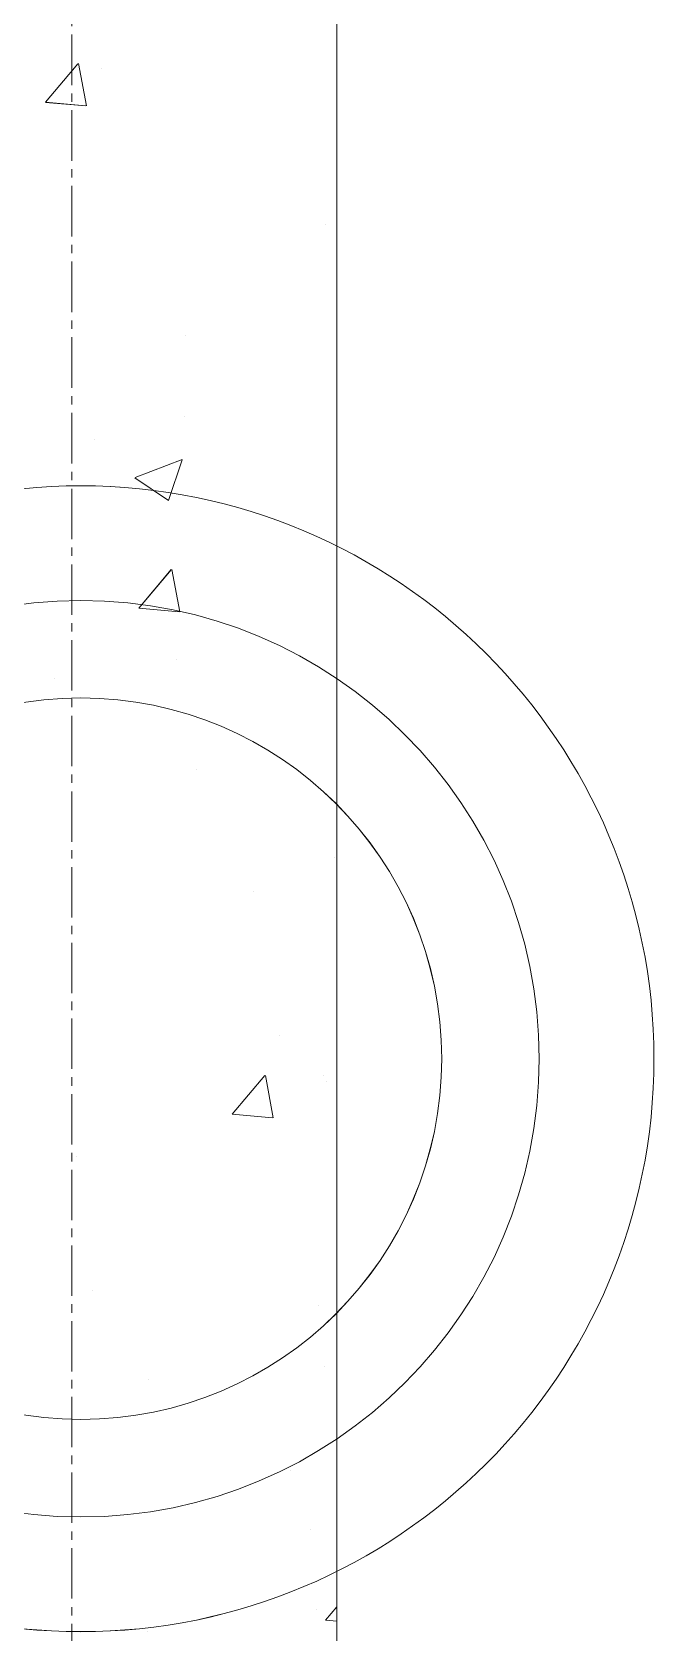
# Model space of a CAD drawing. Header units: millimetres. Extents: x 470010 to 1231400, y -134005 to 421770.
# Drawn here: x 672859 to 673093, y -25970 to -25365 of the extents above; entities that cross this region are included whole.
import ezdxf
from ezdxf.enums import TextEntityAlignment as Align

# ---------------------------------------------------------------- set-up
doc = ezdxf.new("R2010")
doc.units = ezdxf.units.MM
doc.linetypes.add('CENTER2', pattern=[28.575, 19.05, -3.175, 3.175, -3.175])
doc.layers.get('Defpoints').update_dxf_attribs({"color": 140})
doc.layers.add('АР_Делит', color=120, linetype='Continuous', lineweight=0, plot=False)
doc.layers.add('АР_Стены ПЕНОблок', color=52, linetype='Continuous', lineweight=20)
doc.layers.add('АР_Штриховка', color=8, linetype='Continuous', lineweight=0)
doc.layers.add('РД_Оси_100', color=7, linetype='Continuous', lineweight=0, true_color=0x525252)
doc.styles.add('style1', font='ARIALN.TTF')

# ---------------------------------------------------------------- blocks, each defined once
blk = doc.blocks.new('СОШ_2200_АР_ОСИ_М100_28.05.24')
at = {"layer": 'РД_Оси_100', "color": 251, "linetype": 'CENTER2', "true_color": 0x636466}
blk.add_line((0, -6155), (0, 139938.679), dxfattribs=at)
blk = doc.blocks.new('A$C9108343f')
at = {"layer": 'АР_Делит', "color": 18, "true_color": 0x000000}
for radius in [216.34, 173.04, 136.21]:
    blk.add_circle((7158.34, 74613.08), radius, dxfattribs=at)
at = {"layer": 'АР_Стены ПЕНОблок', "color": 18, "linetype": 'Continuous', "lineweight": 20, "true_color": 0x000000}
blk.add_line((7254.96, 21355), (7254.96, 97555), dxfattribs=at)
at = {"layer": 'АР_Штриховка', "color": 18, "linetype": 'Continuous', "lineweight": 0, "true_color": 0x000000}
for p, q in [((7145.01, 74974.21), (7157.25, 74988.8)), ((7160.45, 74972.92), (7157.51, 74988.84)), ((7166.26, 74987.04), (7166.26, 74987.04)), ((7145.01, 74974.2), (7160.19, 74972.87)), ((7250.8, 74928.23), (7250.8, 74928.23)), ((7197.76, 74886.32), (7197.76, 74886.32)), ((7197.5, 74855.57), (7197.5, 74855.57)), ((7163.53, 74847.03), (7163.53, 74847.03)), ((7178.84, 74832.57), (7196.63, 74839.4)), ((7191.42, 74823.89), (7196.57, 74839.24)), ((7178.77, 74832.42), (7191.41, 74823.9)), ((7180.25, 74783.15), (7192.5, 74797.74)), ((7195.69, 74781.86), (7192.75, 74797.79)), ((7180.25, 74783.15), (7195.43, 74781.82)), ((7194.27, 74763.76), (7194.27, 74763.76)), ((7148.3, 74756.52), (7148.3, 74756.52)), ((7201.85, 74722.41), (7201.85, 74722.41)), ((7254.25, 74688.97), (7254.25, 74688.97)), ((7223.65, 74676.24), (7223.65, 74676.24)), ((7233.35, 74621.68), (7233.35, 74621.68)), ((7215.5, 74592.09), (7227.74, 74606.69)), ((7230.93, 74590.81), (7227.99, 74606.73)), ((7250.05, 74606.59), (7250.05, 74606.59)), ((7251.17, 74604.41), (7251.17, 74604.41)), ((7215.5, 74592.09), (7230.68, 74590.76)), ((7156.83, 74576.06), (7156.83, 74576.06)), ((7162.78, 74525.39), (7162.78, 74525.39)), ((7248.08, 74519.86), (7248.08, 74519.86)), ((7250.42, 74497), (7250.42, 74497)), ((7183.89, 74491.89), (7183.89, 74491.89)), ((7237.45, 74457.77), (7237.45, 74457.77)), ((7244.99, 74435.3), (7244.99, 74435.3)), ((7247.19, 74405.19), (7247.19, 74405.19)), ((7250.74, 74401.04), (7254.96, 74406.06)), ((7183.6, 74396.82), (7183.6, 74396.82)), ((7250.74, 74401.03), (7254.96, 74400.66))]:
    blk.add_line(p, q, dxfattribs=at)
at = {"layer": 'РД_Оси_100'}
blk.add_blockref('СОШ_2200_АР_ОСИ_М100_28.05.24', (7154.96, 6755), dxfattribs=at)
at = {"layer": 'Defpoints', "color": 18, "true_color": 0x000000, "style": 'style1'}
for p in [(143949.34, 316089.12), (143974.98, 281639.5), (143890.4, 273244.71), (143839.99, 264276.81), (143967.75, 254892.38), (12251.96, 104178.14), (12382.58, 96023.14)]:
    blk.add_attdef('АР-ПОМЕЩЕНИЕ:НАИМЕНОВАНИЕ', text='', height=100, dxfattribs=at).set_placement(p, align=Align.MIDDLE)
at = {"layer": 'Defpoints', "color": 18, "true_color": 0x000000, "style": 'style1', "flags": 8}
for p in [(143951.3, 279099.09), (143848.34, 269251.11), (143875.33, 260094.25), (144049.74, 250824.7), (163419.28, 238153.36), (155897.46, 237965.97), (183037.2, 237965.97), (143342.94, 237876.19)]:
    blk.add_attdef('АР-ПОМЕЩЕНИЕ:НАИМЕНОВАНИЕ', text='', height=100, dxfattribs=at).set_placement(p, align=Align.MIDDLE)

msp = doc.modelspace()

# ---------------------------------------------------------------- linework, layer by layer
at = {"layer": 'АР_Делит', "color": 18, "true_color": 0x000000}
for radius in [216.336, 173.036, 136.212]:
    msp.add_circle((672876.957, -25753.162), radius, dxfattribs=at)
at = {"layer": 'АР_Стены ПЕНОблок', "color": 18, "linetype": 'Continuous', "lineweight": 20, "true_color": 0x000000}
msp.add_line((672973.57, -79011.242), (672973.57, -2811.242), dxfattribs=at)
at = {"layer": 'АР_Штриховка', "color": 18, "linetype": 'Continuous', "lineweight": 0, "true_color": 0x000000}
for p, q in [((672863.622, -25392.035), (672875.867, -25377.442)), ((672879.057, -25393.321), (672876.12, -25377.4)), ((672863.621, -25392.04), (672878.803, -25393.368)), ((672897.455, -25533.669), (672915.239, -25526.843)), ((672910.034, -25542.35), (672915.185, -25527.001)), ((672897.385, -25533.823), (672910.02, -25542.345)), ((672898.865, -25583.092), (672911.11, -25568.499)), ((672914.3, -25584.378), (672911.363, -25568.457)), ((672898.865, -25583.097), (672914.047, -25584.425)), ((672934.108, -25774.149), (672946.354, -25759.556)), ((672949.543, -25775.435), (672946.606, -25759.514)), ((672934.108, -25774.153), (672949.29, -25775.482)), ((672969.352, -25965.206), (672973.57, -25960.179)), ((672969.351, -25965.21), (672973.57, -25965.579))]:
    msp.add_line(p, q, dxfattribs=at)

# ---------------------------------------------------------------- block references
msp.add_blockref('A$C9108343f', (665718.612, -100366.242))
at = {"layer": 'РД_Оси_100'}
msp.add_blockref('СОШ_2200_АР_ОСИ_М100_28.05.24', (672873.57, -93611.242), dxfattribs=at)

doc.saveas('drawing.dxf')
